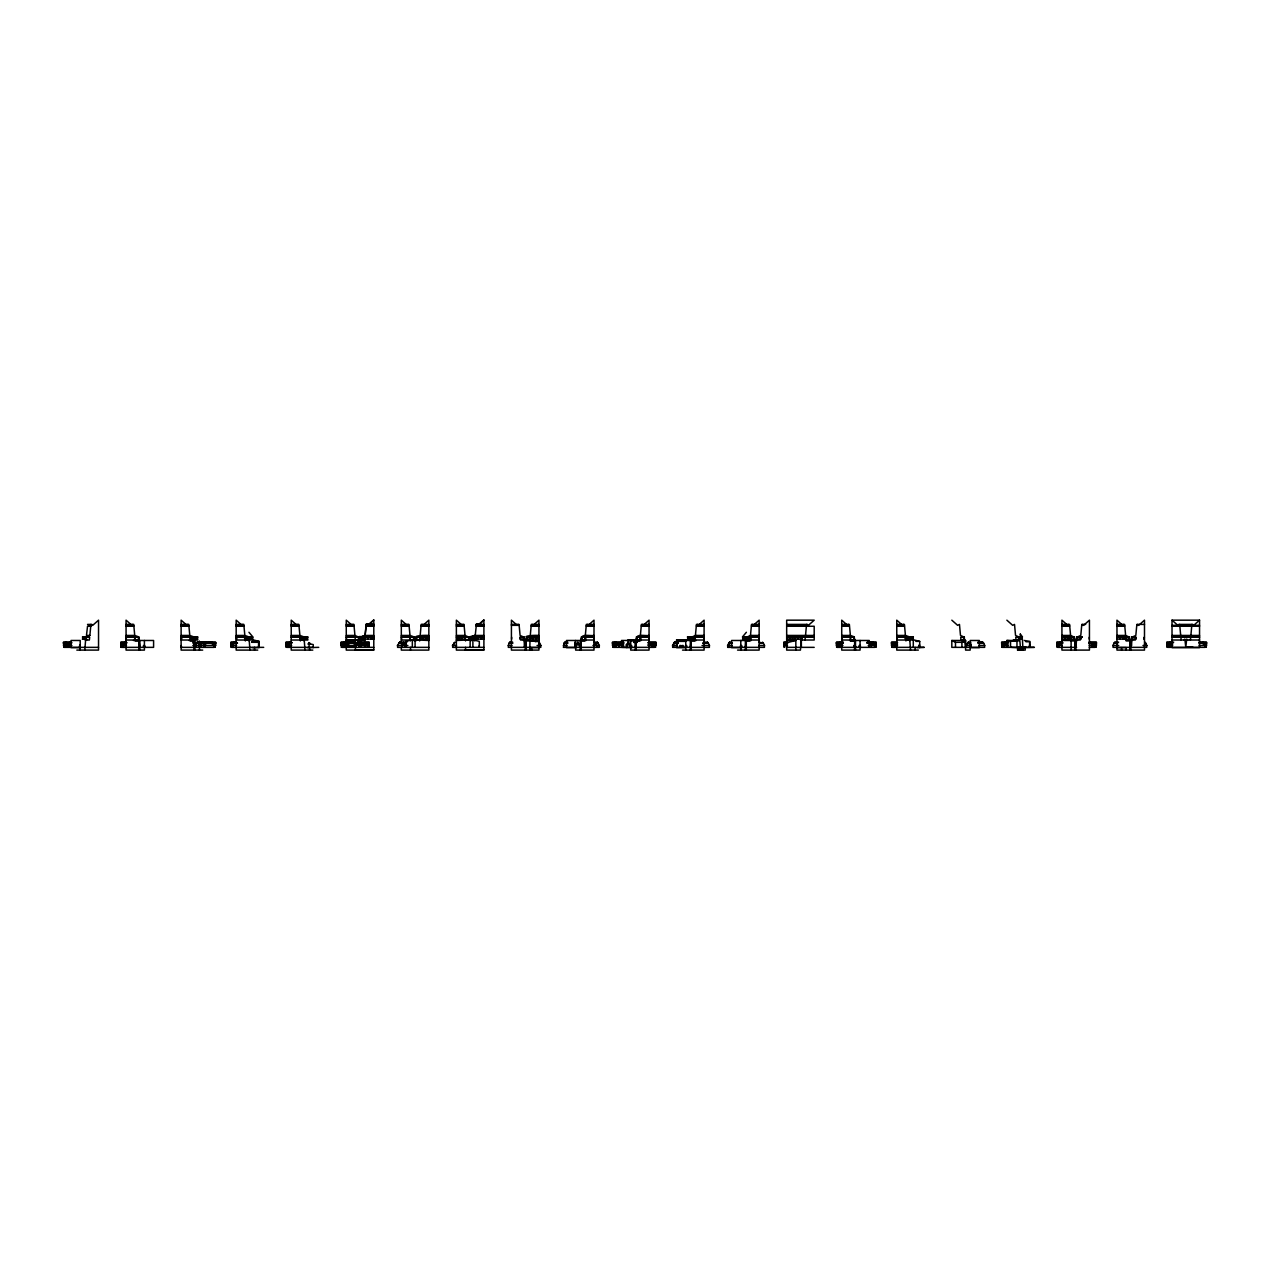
<?xml version="1.0" encoding="UTF-8"?>
<svg xmlns="http://www.w3.org/2000/svg" width="1270" height="1270" viewBox="0 0 1270 1270"><rect width="100%" height="100%" fill="white"/><g stroke="black" fill="none" stroke-linecap="round" stroke-linejoin="round"><path stroke-width="1.5" d="M85.693 639.096L84.788 650.097M85.9 637.254L89.884 635.444L90.9 624.411M360.394 644.049L360.998 636.984M364.919 636.984L364.617 640.937M366.141 625.967L365.125 635.175L361.156 637.254L373.793 637.254M364.919 637.254L364.617 640.016L360.855 640.016M373.793 636.857L361.204 636.857L365.125 635.444L366.141 624.141L373.793 624.141M416.909 640.016L415.893 639.096L415.893 640.016L419.671 640.016L419.973 637.254M428.847 635.444C416.655 634.762 407.622 638.254 428.847 637.254M420.179 635.444L421.195 624.411L428.847 624.411M471.043 638.826L470.948 640.016L474.726 640.016L475.028 636.984M471.313 639.096L471.297 636.572L475.234 635.175M483.902 636.857L471.297 636.857L475.234 635.444L476.25 625.967M525.177 650.097L526.002 640.016L526.097 650.097M538.94 635.444C526.764 634.762 517.731 638.254 538.94 637.254M529.765 650.097L530.082 637.254M530.273 635.444L531.304 624.411L538.94 624.411M580.231 647.351L581.152 639.096L581.152 650.097M581.422 639.096C580.66 633.19 590.804 636.286 593.995 635.444M585.121 637.254L584.819 640.937L581.041 640.937M585.327 635.444L586.343 624.411L593.995 624.411M635.286 647.351L636.207 639.096L637.111 640.016M636.461 639.096C635.714 633.19 645.858 636.286 649.049 635.444M640.175 637.254L639.874 640.937L633.587 641.175M640.382 635.444L641.398 624.411L649.049 624.411M690.34 647.351L691.245 639.096M691.452 637.254L695.42 635.444L704.088 635.444M694.912 640.016L695.23 637.254M695.42 635.444L696.452 624.411L704.088 624.411M745.379 647.351L746.3 639.096L746.3 650.097M746.506 637.254L750.475 635.444L759.142 635.444M749.967 640.016L750.268 637.254M750.475 635.444L751.507 624.411L759.142 624.411M801.56 637.254L805.529 635.444L806.545 624.411M805.021 640.016L805.323 637.254M1075.69 650.097L1076.595 639.096M1085.628 624.411L1081.802 624.411L1080.786 635.444L1076.801 637.254L1082.215 637.254M1080.579 637.254L1080.278 640.016L1071.102 640.016L1070.785 637.254M1131.649 639.096L1130.729 650.097M1144.492 624.411L1136.856 624.411L1135.824 635.444L1131.856 637.254L1135.634 637.254L1135.316 640.016L1126.141 640.016L1125.839 637.254M1186.91 637.254L1190.879 635.444L1191.895 624.411M1190.371 640.016L1190.673 637.254M288.925 643.176L289.639 642.16L288.02 645.477L289.973 642.16L289.115 643.176M453.184 645.477L454.168 643.176M512.667 642.16L509.841 642.16L508.222 645.477L511.969 645.477M599.281 645.477L599.281 647.351L563.388 647.351L564.261 643.176L567.944 643.192L564.182 643.176L564.88 642.16L567.706 642.16M728.535 647.351L729.409 643.176M347.313 645.477L348.933 642.16L348.218 643.176L353.838 643.207L354.822 645.477L341.043 645.414L341.043 642.16L354.901 642.16L354.901 645.414M122.873 645.477L124.825 642.16L124.746 643.318M195.437 645.477L197.453 642.16L199.469 645.477M200.025 645.477L202.041 642.16L204.057 645.477L192.865 645.477M203.422 645.477L204.708 643.176M205.565 643.176L206.486 642.16L204.359 645.477L215.598 645.414L215.598 642.16L198.85 642.16L198.85 643.318M672.497 645.477L674.592 642.16L678.259 642.16M727.551 645.477L728.821 643.176L732.409 643.192L728.726 643.207L729.631 642.16L728.726 643.176M968.947 643.176L967.327 643.207L969.629 643.207L971.217 645.477L966.137 645.477L968.153 642.16L970.169 645.477M407.861 645.477L397.415 645.477L399.733 642.16L406.94 642.16M453.93 643.176L455.089 642.16L452.453 645.477L456.486 645.477M402.892 643.318L399.113 643.176L399.733 642.16M509.206 643.176L512.889 643.192L509.127 643.176L509.841 642.16M564.182 643.176L564.88 642.16M966.137 645.477L967.724 643.207M67.834 645.477L69.453 643.176M1058.402 645.477L1061.164 642.16L1059.958 643.176M369.205 642.763L357.711 642.763L355.441 645.303L357.711 642.16L369.205 642.16L369.205 645.414L359.632 645.414L369.205 645.271M402.749 643.207L403.59 642.16L404.384 643.176L403.59 642.461L401.463 645.414M405.701 645.414L403.59 642.477M628.364 642.461L626.11 645.303L628.364 642.763L630.491 645.414L628.364 642.16L627.682 643.318M123.968 643.176L124.825 642.16M201.946 643.207L202.867 642.16L201.946 643.176L212.788 643.176L214.074 645.477M1059.021 643.207L1059.942 642.16L1059.021 643.176L1062.704 643.192L1056.815 643.207M1118.727 645.477L1112.901 645.477L1114.171 643.176L1117.759 643.192L1114.076 643.176L1114.996 642.16L1118.664 642.16M1169.114 643.207L1170.035 642.16L1169.114 643.176L1172.813 643.192L1166.781 643.176M677.354 643.192L673.783 643.176L674.592 642.16M1114.076 643.176L1114.996 642.16M354.108 645.906L356.632 643.572M398.891 643.207L400.034 642.16L398.891 643.176L406.257 643.176L399.018 643.176M367.983 625.062L373.793 619.903L373.793 650.097L346.265 650.097L346.265 647.351M367.983 625.332L373.793 620.173M423.037 625.332L428.847 620.173L428.847 650.097L401.32 650.097L401.32 647.351M478.091 625.332L483.902 620.173M533.13 625.332L538.94 620.173L538.94 650.097L511.413 650.097L511.413 620.173L517.223 625.332M588.185 625.332L593.995 620.173L593.995 650.097L575.643 650.097L575.643 640.477M643.239 625.332L649.049 620.173L649.049 650.097L630.698 650.097L630.698 640.477M698.278 625.332L704.088 620.173L704.088 650.097L682.514 650.097M753.332 625.332L759.142 620.173L759.142 650.097L737.568 650.097M1193.736 625.332L1199.547 620.173L1199.547 647.351M970.169 647.621L979.345 647.621L979.345 640.477L970.169 640.477L970.169 650.097L965.581 650.097L965.581 640.477L961.914 642.303L955.484 642.303L951.817 640.477L951.817 647.351L984.631 647.351L984.631 645.477M428.847 640.477L412.337 639.778L405.908 641.382L405.908 647.351M456.375 640.477L472.884 639.778L479.314 641.382L479.314 647.351M535.273 641.667L538.94 640.747L529.765 640.747L538.94 641.667M684.371 640.588L687.578 639.778M693.087 639.778L690.34 640.477L690.34 650.097M786.67 642.763L795.845 640.477L795.845 650.097M965.581 641.382L961.914 642.303L961.914 647.351M196.612 643.207L198.247 643.176M201.2 643.207L202.835 643.176M867.41 643.192L870.617 643.176L871.474 645.477M200.279 642.493L196.596 642.477L215.598 642.477M759.714 643.192L763.302 643.176L764.572 645.477L758.746 645.477M868.013 643.192L873.395 643.176L874.681 645.477M1200.118 643.192L1203.69 643.176L1204.976 645.477M193.754 643.192L199.707 643.207M1172.019 647.351L1172.019 620.173L1199.547 620.173M480.536 624.141L476.25 624.141L476.25 626.253L483.902 626.253M87.535 624.411L91.821 624.411L91.821 625.332M126.063 624.411L133.715 624.411L134.731 635.444L138.668 636.857L138.652 639.096M181.118 624.411L188.77 624.411L189.786 635.444L193.723 636.857L193.707 639.096M236.172 624.411L243.808 624.411L244.84 635.444L248.761 636.857L248.809 639.096M291.227 624.411L298.863 624.411L299.895 635.444L303.816 636.857L303.863 639.096M346.265 624.411L353.917 624.411L354.933 635.444L358.918 637.254L346.265 637.254M366.141 624.411L373.793 624.411M401.32 624.411L408.972 624.411L409.988 635.444L413.909 636.857L413.718 639.096M456.375 624.411L464.01 624.411L465.042 635.444L469.011 637.254L456.375 637.254M476.25 624.411L483.902 624.411M511.413 624.411L519.065 624.411L520.081 635.444L524.065 637.254L520.287 637.254L520.589 640.016L529.765 640.016M786.67 624.411L807.466 624.411L807.466 625.332M841.724 624.411L849.36 624.411L850.392 635.444L854.313 636.857L854.313 639.096M896.763 624.411L904.415 624.411L905.431 635.444L909.368 636.857L909.415 639.096M1061.926 624.411L1069.562 624.411L1070.594 635.444L1074.563 637.254L1061.926 637.254M1116.965 624.411L1124.617 624.411L1125.633 635.444L1129.617 637.254L1116.965 637.254M366.141 625.062L373.793 625.062M476.25 625.062L478.091 625.062L483.902 619.903L483.902 650.097L456.375 650.097L456.375 620.173L462.185 625.332M88.44 625.332L92.726 625.332L98.536 620.173L98.536 650.097L76.819 650.097M126.063 625.332L133.715 625.332M181.118 625.332L188.77 625.332M236.172 625.332L243.808 625.332M291.227 625.332L298.863 625.332M346.265 625.332L353.917 625.332M366.141 625.332L373.793 625.332M401.32 625.332L408.972 625.332M421.195 625.332L428.847 625.332M456.375 625.332L464.01 625.332M476.25 625.332L483.902 625.332M511.413 625.332L519.065 625.332M531.304 625.332L538.94 625.332M586.343 625.332L593.995 625.332M641.398 625.332L649.049 625.332M696.452 625.332L704.088 625.332M751.507 625.332L759.142 625.332M786.67 625.332L808.387 625.332L814.197 620.173L786.67 620.173L786.67 650.097L800.433 650.097L801.354 639.096L801.354 647.351M841.724 625.332L849.36 625.332M896.763 625.332L904.415 625.332M1061.926 625.332L1069.562 625.332M1081.802 625.332L1083.628 625.332L1089.438 620.173L1089.438 650.097L1061.926 650.097L1061.926 620.173L1067.737 625.332M1116.965 625.332L1124.617 625.332M1136.856 625.332L1138.682 625.332L1144.492 620.173L1144.492 650.097L1116.965 650.097L1116.965 620.173L1122.775 625.332M1172.019 625.332L1199.547 625.332M90.9 626.253L87.535 626.253L86.471 635.444L89.884 635.444M126.063 626.253L133.715 626.253M181.118 626.253L188.77 626.253M236.172 626.253L243.808 626.253M291.227 626.253L298.863 626.253M346.265 626.253L353.917 626.253M366.141 626.253L373.793 626.253M401.32 626.253L408.972 626.253M421.195 626.253L428.847 626.253M456.375 626.253L464.01 626.253M531.304 626.253L538.94 626.253M586.343 626.253L593.995 626.253M641.398 626.253L649.049 626.253M696.452 626.253L704.088 626.253M751.507 626.253L759.142 626.253M786.67 626.253L814.197 626.253L814.197 640.016L800.433 640.016M841.724 626.253L849.36 626.253M896.763 626.253L904.415 626.253M1061.926 626.253L1069.562 626.253M1116.965 626.253L1124.617 626.253M1172.019 626.253L1199.547 626.253M248.936 632.269L252.793 636.857L236.172 636.857M746.379 632.269L742.521 636.857L759.142 636.857M126.063 635.444L134.731 635.444M181.118 635.444L189.786 635.444M236.172 635.444L244.84 635.444M291.227 635.444L299.895 635.444M346.265 635.444L354.933 635.444M365.125 635.444L373.793 635.444M401.32 635.444L409.988 635.444M456.375 635.444L465.042 635.444M475.234 635.444L483.902 635.444M786.67 635.444L814.197 635.444M841.724 635.444L850.392 635.444M896.763 635.444L905.431 635.444M1061.926 635.444L1070.594 635.444M1116.965 635.444L1125.633 635.444M1172.019 635.444L1199.547 635.444M359.013 636.572L365.395 636.572M470.027 636.572L475.663 636.572M82.534 636.857L85.947 636.857M126.063 636.857L138.668 636.857M181.118 636.857L197.739 636.857M291.227 636.857L307.832 636.857M346.265 636.857L358.87 636.857M401.32 636.857L413.909 636.857M416.242 636.857L428.847 636.857M456.375 636.857L468.963 636.857M520.414 636.857L524.018 636.857M526.351 636.857L538.94 636.857M581.406 636.857L593.995 636.857M636.445 636.857L649.049 636.857M687.483 636.857L704.088 636.857M786.67 636.857L814.197 636.857M841.724 636.857L854.313 636.857M896.763 636.857L913.384 636.857M1018.048 636.857L1022.429 636.857L1015.746 637.254L1016.048 640.016L1018.794 640.016L1018.794 639.096M1061.926 636.857L1074.515 636.857M1076.849 636.857L1082.246 636.857M1116.965 636.857L1129.57 636.857M1131.903 636.857L1135.491 636.857M1172.019 636.857L1199.547 636.857M359.013 636.984L365.395 636.984M470.027 636.984L475.663 636.984M82.486 637.254L89.678 637.254L89.376 640.016L85.122 640.016M126.063 637.254L138.716 637.254M181.118 637.254L197.739 637.254M236.172 637.254L252.793 637.254M291.227 637.254L307.832 637.254M401.32 637.254L413.956 637.254M471.249 637.254L483.902 637.254M511.651 637.254L511.651 639.096M581.358 637.254L593.995 637.254M636.397 637.254L649.049 637.254M687.483 637.254L704.088 637.254M742.521 637.254L759.142 637.254M786.67 637.254L814.197 637.254M841.724 637.254L854.361 637.254M896.763 637.254L913.384 637.254M1089.263 637.254L1089.263 639.096M1136.063 637.254L1136.063 639.096M1172.019 637.254L1199.547 637.254M359.013 638.826L365.331 638.826M470.027 638.826L475.71 638.826M82.296 639.096L86.614 639.096L86.614 640.016M139.017 639.096L138.001 640.016M190.294 639.096L197.739 639.096M244.65 639.096L244.65 637.254M245.348 639.096L252.793 639.096M299.895 639.096L299.895 637.254M300.387 639.096L307.832 639.096M346.456 639.096L346.678 637.254M361.871 639.096L360.855 639.096L360.95 643.684M364.728 639.096L373.793 639.096M401.495 639.096L401.685 637.254M409.765 639.096L409.988 637.254M419.767 639.096L428.847 639.096M456.375 639.096L465.439 639.096M465.233 637.254L465.55 640.016L469.313 640.016L469.313 639.096L468.297 640.016M470.948 639.096L471.964 639.096M474.821 639.096L483.902 639.096M520.494 639.096L538.94 639.096M581.041 639.096L582.073 640.016M648.859 639.096L648.684 637.254M687.483 639.096L694.912 639.096M703.913 639.096L703.913 637.254M742.521 639.096L749.967 639.096L749.967 640.937L746.204 640.937L746.046 637.254M758.777 639.096L758.968 637.254M786.67 639.096L802.275 639.096L802.275 640.016M850.201 639.096L850.392 637.254M905.939 639.096L913.384 639.096M1018.048 639.096L1022.429 639.096L1022.969 650.097M1061.926 639.096L1080.373 639.096M1116.965 639.096L1135.428 639.096M359.013 639.731L365.395 639.731M470.027 639.731L475.663 639.731M850.249 639.778L854.107 639.778L854.107 641.302M1019.254 639.778L1013.476 639.778L1013.476 641.302M126.063 640.016L139.017 640.016M181.118 640.016L197.739 640.016M236.172 640.016L252.793 640.016M291.227 640.016L307.832 640.016M346.265 640.016L359.219 640.016L359.219 640.937M401.32 640.016L414.274 640.016L414.163 639.096L414.163 640.016M581.041 640.016L593.995 640.016M636.095 640.016L649.049 640.016M687.483 640.016L704.088 640.016M742.521 640.016L759.142 640.016M841.724 640.016L854.662 640.016M896.763 640.016L913.384 640.016M1172.019 640.016L1199.547 640.016M346.265 640.191L360.029 640.191L360.029 643.636M628.126 640.207L633.905 640.223M850.249 640.207L854.107 640.223M1013.476 640.223L1019.254 640.207M133.493 640.477L153.591 640.477L153.591 647.351L121.555 647.351L121.602 642.763M188.976 640.477L194.881 640.477L194.881 650.097M346.265 640.477L358.061 640.477M586.137 640.477L566.468 640.477L566.468 647.621L576.294 647.621M641.175 640.477L621.522 640.477L621.522 643.906M676.577 640.477L696.23 640.477M751.284 640.477L731.615 640.477L731.615 647.621L741.712 647.621M786.67 640.477L795.845 640.477M849.582 640.477L869.251 640.477L869.251 647.351M951.817 640.477L965.581 640.477M1006.872 647.351L1006.872 640.477L1018.667 640.477M1061.926 640.477L1071.102 640.477M628.126 640.651L633.905 640.651M850.249 640.651L854.107 640.651M1013.476 640.651L1019.254 640.651M139.017 640.937L135.239 640.937L134.938 637.254M194.072 640.937L190.294 640.937L189.992 637.254M529.765 640.937L524.367 640.937L524.367 640.016L524.272 647.351M691.15 640.937L694.912 640.937L694.801 639.096M854.662 640.937L850.9 640.937L850.582 637.254M1071.102 640.937L1076.5 640.937L1076.5 640.016M1131.554 640.937L1126.141 640.937L1126.141 640.016M253.603 641.382L259.112 641.382L259.112 647.621L251.873 647.621M676.577 641.382L685.752 641.382M915.892 641.382L919.702 641.382L919.702 647.621M1006.872 640.477L1016.968 641.382L1016.968 647.351M251.587 641.747L258.874 641.747L258.826 647.351M347.551 641.89L343.726 641.89L343.726 643.08M1025.938 641.747L1029.589 641.747L1029.589 645.255M71.326 642.16L63.5 642.16L63.818 647.351L63.659 644.906M126.381 642.16L120.841 642.16L120.999 647.351L121.142 644.906M192.865 642.16L199.866 643.176L198.342 642.16M236.49 642.16L230.934 642.16L231.092 647.351L231.251 644.906M291.528 642.16L285.988 642.16L286.147 647.351L286.306 644.906M593.661 642.16L597.329 642.16L598.249 643.176L594.566 643.207L598.138 643.176L599.424 645.477L592.979 645.477M648.653 642.16L656.003 642.16L656.003 645.414L648.653 645.414L656.003 645.271M703.77 642.16L707.438 642.16L708.358 643.176L702.85 643.176L708.247 643.176L709.533 645.477L702.04 645.477M758.809 642.16L763.397 643.176L759.714 643.207M787.495 642.16L783.828 642.16L783.828 645.414L787.495 645.414L783.828 645.271M843.407 642.16L836.485 642.16L836.485 645.414L842.915 645.414L836.485 645.271M867.14 642.16L876.205 642.16L875.998 647.351L875.998 644.906M897.049 642.16L891.54 642.16L891.54 645.414L897.049 645.414L891.54 645.271M978.043 642.16L982.678 642.16L983.599 643.176L978.043 643.207L983.504 643.176L984.774 645.477L978.948 645.477M1008.555 642.16L1001.633 642.16L1001.824 647.351M1062.323 642.16L1056.815 642.16L1056.815 645.414L1062.069 645.477M1089.057 642.16L1096.407 642.16L1096.407 645.414L1089.295 645.477M1173.702 642.16L1166.781 642.16L1167.162 647.351L1166.971 645.033M1199.166 642.16L1206.5 642.16L1206.5 645.414L1199.15 645.477M63.5 642.461L71.326 642.477M120.841 642.461L126.381 642.477M230.934 642.477L236.49 642.461M251.762 642.303L259.112 642.303M285.988 642.477L291.528 642.461M341.043 642.477L354.901 642.477M357.711 642.763L359.839 645.414L357.711 642.477L369.205 642.461M612.521 642.477L623.522 642.461M648.653 642.461L656.003 642.477M783.828 642.461L787.495 642.477M836.485 642.461L842.915 642.477M867.14 642.461L876.205 642.477M891.54 642.477L897.049 642.461M978.043 642.461L981.71 642.477M1001.633 642.477L1007.586 642.461M1056.815 642.477L1062.323 642.461M1089.057 642.477L1096.407 642.461M1166.781 642.477L1172.289 642.461M1199.166 642.461L1206.5 642.477M63.5 642.763L71.993 642.763M120.841 642.763L127.048 642.763M198.85 642.763L215.598 642.763M230.934 642.763L237.141 642.763M285.988 642.763L292.195 642.763M341.043 642.763L354.901 642.763M356.616 642.763L356.949 644.192L356.949 642.826M612.521 642.763L623.522 642.763M647.636 642.763L656.003 642.763M783.828 642.763L787.495 642.763M836.485 642.763L842.915 642.763M867.14 642.763L876.205 642.763M891.54 642.763L897.636 642.763M978.043 642.763L981.71 642.763M1001.633 642.763L1008.507 642.763M1056.815 642.763L1062.911 642.763M1089.057 642.763L1096.407 642.763M1166.781 642.763L1172.877 642.763M1199.166 642.763L1206.5 642.763M343.884 642.906L347.551 642.906M63.5 643.176L71.326 643.176M120.841 643.207L126.381 643.176M192.913 643.176L215.598 643.207M230.934 643.176L237.506 643.207L234.172 643.176L232.981 645.477L236.601 645.477M285.988 643.207L291.528 643.176M309.15 643.064L310.007 643.811L308.372 643.827M341.043 643.176L354.901 643.207M369.205 643.207L356.156 643.176L356.156 644.017M612.521 643.207L623.522 643.176M648.653 643.207L656.003 643.176M673.672 643.176L678.053 643.176L674.37 643.176L673.37 645.477L677.116 645.477M783.828 643.207L787.495 643.176M836.485 643.176L842.915 643.207M867.14 643.207L876.205 643.207M891.54 643.207L897.049 643.176M1001.633 643.207L1007.65 643.207L1004.078 643.176M1089.057 643.207L1096.407 643.176M1199.166 643.207L1206.5 643.176M63.5 643.318L70.898 643.318M120.841 643.318L124.539 643.318M211.931 643.318L215.598 643.318M230.934 643.318L234.632 643.318M285.988 643.318L289.687 643.318M341.043 643.318L349.393 643.318M369.205 643.318L357.711 643.318L357.711 642.16L358.505 643.176L357.711 642.461M612.521 643.318L623.522 643.318M648.653 643.318L656.003 643.318M783.828 643.318L787.495 643.318M836.485 643.318L842.915 643.318M872.522 643.318L876.205 643.318M891.54 643.318L897.049 643.318M1001.633 643.318L1007.586 643.318M1056.815 643.318L1060.482 643.318M1090.898 643.318L1096.407 643.318M1166.781 643.318L1172.289 643.318M1202.833 643.318L1206.5 643.318M344.075 644.763L344.233 647.351M919.591 644.874L919.416 647.351M1029.811 644.874L1029.986 647.351M64.23 644.906L69.707 645.065M79.724 644.906L79.692 647.351M121.555 644.906L121.714 647.351M200.866 644.906L201.136 647.351M215.392 645.033L215.217 647.351L215.392 642.763M231.807 644.906L231.664 647.351L263.7 647.351M286.861 644.906L286.702 647.351L313.245 647.351M341.9 644.906L348.266 645.065M367.744 645.033L355.838 644.906L355.997 647.351M405.447 644.906L401.717 644.906L401.749 647.351L401.971 644.906M613.378 644.906L622.125 644.906M623.316 645.033L623.141 647.351M626.507 644.906L630.237 644.906L630.206 647.351M647.636 645.065L654.606 644.906M677.053 644.906L677.307 647.351M784.019 644.906L784.209 647.351L784.019 642.763M837.12 644.906L841.883 645.065M854.837 644.906L854.996 647.351M892.397 644.906L897.636 645.065M1002.252 644.906L1008.507 645.065M1057.005 644.906L1057.196 647.351L1057.005 642.763M1057.862 644.906L1057.672 647.351L1076.595 647.351M1091.486 645.065L1095.01 645.033M1096.2 644.906L1096.01 647.351L1096.2 642.763M1167.654 644.906L1172.877 645.065M1204.928 644.906L1205.103 647.351L1167.654 647.351L1167.701 642.763M69.056 645.271L63.5 645.271L71.914 645.477M124.539 645.271L120.841 645.271L126.492 645.477M211.931 645.271L215.598 645.271M289.687 645.271L285.988 645.271L291.64 645.477M341.043 645.271L349.393 645.271M612.521 645.271L623.522 645.271L612.521 645.414L612.521 642.16L623.522 642.16L623.316 647.351M872.522 645.271L876.205 645.271L868.22 645.477M1056.815 645.271L1060.482 645.271M1090.898 645.271L1096.407 645.271M1202.833 645.271L1206.5 645.271M79.708 645.477L79.486 647.351M181.118 645.541L181.673 647.382M479.314 645.525L479.028 647.351M537.051 645.477L540.941 645.477L538.861 642.16L539.766 643.207M563.277 645.477L567.023 645.477M630.412 645.525L631.619 645.525L631.619 647.351M728.424 645.477L732.171 645.477M854.123 645.477L854.297 647.351M1029.811 645.525L1029.525 647.351M1142.984 645.477L1146.858 645.477L1146.715 647.351L1113.044 647.351L1113.044 645.477M855.345 646.255L855.615 647.351M343.884 647.24L356.362 647.081M1022.159 647.176L1026.287 647.351M1187.402 647.176L1192.911 647.176M98.536 647.351L64.23 647.351L64.278 642.763M181.118 647.351L214.201 647.351L214.138 642.763M341.233 647.351L341.233 642.763M373.793 647.351L341.9 647.351L341.947 642.763M428.847 647.351L397.589 647.351L397.589 645.477M483.902 647.351L452.644 647.351L452.644 645.477M612.886 647.351L612.711 642.763M654.606 647.351L613.378 647.351L613.426 642.763M655.606 647.351L655.796 642.763M784.685 647.351L784.749 642.763M786.67 647.351L814.197 647.351M836.628 647.351L836.628 642.763M1001.776 647.351L1001.903 644.906M1089.311 647.351L1095.01 647.351L1094.946 642.763M80.201 647.621L71.025 647.621L71.025 640.477L80.201 640.477L80.201 650.097M307.07 647.621L318.738 647.351M529.765 647.621L538.94 647.621M631.825 647.621L621.522 647.351M685.752 647.621L676.577 647.621L676.577 639.778L685.752 639.778L685.752 650.097M916.956 647.621L924.29 647.351L892.397 647.351L892.461 642.763M1017.191 647.621L1011.46 647.351M1021.016 647.621L1034.399 647.351L1002.252 647.351L1002.3 642.763M1116.965 647.621L1126.141 647.621L1126.141 650.097M1172.019 647.621L1199.547 647.621M1022.159 647.811L1025.223 647.811M355.441 649.827L373.793 649.827M465.074 649.827L483.902 649.827M202.692 650.097L181.118 650.097L181.118 620.173L186.928 625.332M257.747 650.097L236.172 650.097L236.172 620.173L241.983 625.332M312.801 650.097L291.227 650.097L291.227 620.173L297.037 625.332M918.353 650.097L896.763 650.097L896.763 620.173L902.589 625.332M838.93 643.176L842.518 643.192M236.966 643.192L233.378 643.176L232.235 647.351M1024.303 640.477L1029.811 641.382L1029.811 647.351M919.702 641.382L913.289 639.778L913.289 647.351M252.682 639.778L259.112 641.382M309.404 642.652L308.086 644.112M595.376 643.176L593.995 642.16L597.138 645.477M1172.019 620.173L1177.83 625.332M1006.872 620.173L1012.682 625.332L1014.524 624.411L1015.54 635.444L1019.508 637.254M951.817 620.173L957.628 625.332L959.469 624.411L960.485 635.444L964.454 637.254L960.691 637.254L960.993 640.016L964.66 639.096L965.581 647.351M847.534 625.332L841.724 620.173L841.724 650.097L860.076 650.097L860.076 640.477M407.13 625.332L401.32 620.173L401.32 644.049M352.076 625.332L346.265 620.173L346.265 643.906M131.874 625.332L126.063 620.173L126.063 650.097L144.415 650.097L144.415 640.477M982.678 642.16L983.599 643.207M762.492 642.16L763.397 643.207M707.438 642.16L708.358 643.207M597.329 642.16L598.249 643.207M1020.35 634.095L1022.429 636.857M1091.263 643.176L1092.962 645.477M870.077 642.16L870.077 643.318M1145.588 643.176L1146.858 645.477M1184.656 637.254L1180.687 635.444L1179.671 624.411M1180.894 637.254L1181.195 640.016M1130.554 645.7L1129.919 640.016L1129.808 650.097M1074.864 640.016L1075.69 647.351M1019.715 639.096L1020.635 650.097M905.637 637.254L905.939 640.016M854.567 639.096L855.488 647.351M524.272 639.096L525.177 647.351M410.194 637.254L410.496 640.937M359.219 640.016L359.108 639.096L358.203 640.016M355.14 637.254L355.441 645.858M300.085 637.254L300.387 640.937M245.031 637.254L245.348 640.937M193.961 639.096L194.881 647.351M139.827 647.351L138.906 639.096L138.906 650.097M1020.254 634.095L1020.572 639.096M1206.294 642.763L1206.294 647.351L1206.119 644.906M1205.04 642.763L1204.833 647.351M1192.816 625.332L1192.816 624.411L1178.75 624.411L1178.75 625.332M1187.625 640.016L1186.704 639.096L1185.783 647.351L1184.862 639.096L1183.942 640.016M1169.972 644.906L1169.972 647.351M1169.797 644.906L1169.797 647.351M1167.828 644.906L1167.828 647.351M1137.761 624.411L1137.761 625.332M1132.57 639.096L1132.57 640.016M1132.126 637.254L1132.126 639.096M1131.554 640.016L1131.649 645.525M1130.729 640.477L1130.729 645.636M1129.157 637.254L1129.347 639.096M1125.601 637.254L1125.601 639.096M1125.41 637.254L1125.41 639.096M1123.696 624.411L1123.696 625.332M1122.839 637.254L1122.839 639.096M1122.664 637.254L1122.664 639.096M1121.553 647.621L1121.553 650.097M1120.092 637.254L1119.902 639.096M1117.33 637.254L1117.33 639.096M1117.156 637.254L1117.156 639.096M1092.772 645.477L1092.772 647.351M1092.248 644.906L1092.248 647.351M1092.073 644.906L1092.073 647.351M1082.723 624.411L1082.723 625.332M1081.008 637.254L1081.008 639.096L1080.818 637.254M1077.516 639.096L1077.516 640.016M1077.246 637.254L1077.246 639.096M1074.769 640.016L1074.769 650.097M1074.293 637.254L1074.293 639.096M1071.102 640.016L1071.102 650.097M1070.546 637.254L1070.546 639.096M1070.356 637.254L1070.356 639.096M1068.641 624.411L1068.641 625.332M1067.784 637.254L1067.784 639.096M1067.61 637.254L1067.61 639.096M1064.863 637.254L1065.038 639.096M1062.291 637.254L1062.291 639.096M1062.101 637.254L1062.101 639.096M1058.609 645.477L1058.609 647.351M1057.989 645.477L1057.989 647.351M1057.735 642.763L1057.735 647.351M1029.351 645.477L1029.351 647.351M1025.223 647.176L1025.223 650.097L1017.508 650.097L1017.683 647.351M1022.763 647.351L1022.763 650.097M1022.398 647.351L1022.445 650.097M1022.001 637.254L1022.001 639.096M1021.826 637.254L1021.826 639.096M1021.937 647.351L1021.874 650.097M1021.255 647.351L1021.255 650.097M1020.985 637.254L1020.985 639.096M1020.794 637.254L1020.794 639.096M1020.381 637.254L1020.381 639.096M1019.842 647.351L1019.842 650.097M1019.254 637.254L1019.254 639.096M1019.143 647.351L1019.143 650.097M1019.064 637.254L1019.064 639.096M1018.524 647.351L1018.524 650.097M1018.032 647.351L1018.032 650.097M1010.539 641.382L1010.539 647.351M1007.729 645.477L1007.729 647.351M1006.57 644.906L1006.443 647.351M1003.935 644.906L1003.935 647.351M1002.554 642.763L1002.554 647.351M981.71 642.16L981.71 643.318M970.709 642.16L970.899 647.351M969.994 645.477L969.994 647.351M966.311 645.477L966.311 647.351M964.2 637.254L964.2 639.096M964.009 637.254L964.009 639.096M955.484 642.303L955.484 647.351M919.147 645.477L919.147 647.351M918.988 645.223L918.956 647.351M915.114 647.351L915.114 650.097M913.098 637.254L913.098 639.096M912.908 637.254L912.908 639.096M912.59 637.254L912.59 639.096M912.289 637.254L912.289 639.096M912.098 637.254L912.098 639.096M910.431 637.254L910.431 639.096M910.526 650.097L909.59 637.254M910.241 637.254L910.241 639.096M909.717 640.016L909.717 640.937M909.193 637.254L909.193 639.096M909.002 637.254L908.971 640.016M908.494 637.254L908.701 640.016M908.32 637.254L908.32 639.096M907.002 637.254L906.971 640.016M906.812 637.254L906.812 639.096M906.399 637.254L906.399 639.096M906.081 639.096L905.939 640.937M905.447 637.254L905.447 639.096L905.256 637.254M903.494 624.411L903.494 625.332M897.191 637.254L897.191 639.096L897.001 637.254M894.731 644.906L894.731 647.351M894.54 644.906L894.54 647.351M891.905 644.906L891.731 647.351L891.731 642.763M874.744 642.763L874.744 647.351L837.12 647.351L837.152 642.763M874.538 645.477L874.538 647.351M871.617 642.16L871.617 645.414M871.41 642.763L871.379 647.351M870.807 642.16L870.807 643.318M860.346 647.351L860.346 645.525L859.155 645.525L859.155 647.351M855.488 640.477L855.488 650.097M854.567 650.097L854.662 639.096L853.646 640.016M854.138 637.254L854.123 639.096M854.234 645.477L854.123 647.351M853.948 637.254L853.948 639.096M848.455 624.411L848.455 625.332M842.137 637.254L842.137 639.096L841.947 637.254M841.502 644.906L841.359 647.351M838.819 644.906L838.676 647.351M802.005 637.254L802.005 639.096M801.814 637.254L801.814 639.096M800.846 637.254L800.846 639.096M800.656 637.254L800.656 639.096M797.909 637.254L798.1 639.096M795.337 637.254L795.337 639.096M795.163 637.254L795.163 639.096M792.401 637.254L792.591 639.096M789.829 637.254L789.829 639.096M789.654 637.254L789.654 639.096M787.082 637.254L787.082 639.096M786.908 637.254L786.908 639.096M764.429 645.477L764.429 647.351L727.694 647.351L727.694 645.477M752.411 624.411L752.411 625.332M750.697 637.254L750.697 639.096L750.522 637.254M749.57 637.254L749.57 639.096M749.379 637.254L749.379 639.096M748.967 639.096L748.967 640.016M748.046 637.254L748.046 639.096M747.871 637.254L747.871 639.096M747.22 639.096L747.22 640.016M746.95 637.254L747.014 640.016M746.776 637.254L746.776 639.096M745.871 637.254L745.871 639.096M745.379 640.477L745.379 650.097M744.696 637.254L744.696 639.096M744.204 637.254L744.204 639.096M744.029 637.254L744.029 639.096M743.41 637.254L743.41 639.096M743.22 637.254L743.22 639.096M742.934 637.254L742.934 639.096M741.712 647.351L741.712 645.525L740.521 645.525L740.521 647.351M740.791 640.477L740.791 650.097M709.374 645.477L709.374 647.351L672.64 647.351L672.64 645.477M697.373 624.411L697.373 625.332M694.515 637.254L694.515 639.096M694.341 637.254L694.341 639.096M693.912 639.096L693.912 640.016M693.007 637.254L693.007 639.096M692.817 637.254L692.817 639.096M692.166 639.096L692.166 640.016M691.896 637.254L691.959 640.016M691.721 637.254L691.721 639.096M691.515 637.254L691.515 639.096M691.007 637.254L691.245 650.097M690.817 637.254L690.817 639.096M689.451 637.254L689.642 639.096M689.15 637.254L689.15 639.096M688.975 637.254L688.975 639.096M688.356 637.254L688.356 639.096M688.165 637.254L688.165 639.096M688.07 637.254L687.88 639.096M686.657 647.351L686.657 645.525L685.467 645.525L685.467 647.351M683.197 647.351L683.197 645.525L682.085 645.525L682.085 647.351M680.895 647.351L680.895 645.525L679.799 645.525L679.799 647.351M677.227 644.906L677.085 647.351M673.497 645.477L673.497 647.351M654.542 642.763L654.542 647.351L654.415 644.906M651.843 644.906L651.843 647.351M651.669 644.906L651.669 647.351M642.318 624.411L642.318 625.332M640.604 637.254L640.604 639.096L640.413 637.254M636.857 637.254L636.857 639.096M636.667 637.254L636.667 639.096M636.095 639.096L636.207 650.097M635.286 640.477L635.286 650.097M633.905 641.302L633.905 639.778L628.126 639.778L628.126 641.302M630.047 644.906L630.047 647.351M626.824 647.621L626.761 644.906L626.539 647.351M622.062 642.763L622.062 647.351M619.379 644.906L619.379 647.351M619.188 644.906L619.188 647.351M616.283 642.16L616.283 643.318M615.712 644.906L615.712 647.351M615.521 644.906L615.521 647.351M614.997 642.16L614.997 643.318M613.553 644.906L613.553 647.351M596.916 645.477L596.916 647.351M593.804 637.254L593.804 639.096M587.264 624.411L587.264 625.332M585.549 637.254L585.549 639.096L585.375 637.254M581.803 637.254L581.803 639.096M581.612 637.254L581.612 639.096M580.231 640.477L580.231 650.097M579.739 647.351L579.771 644.906L576.04 644.906L576.072 647.351M579.58 644.906L579.58 647.351M576.294 644.906L576.294 647.351M574.881 642.128L574.881 645.398M574.754 642.731L574.754 647.351M540.798 645.477L540.798 647.351L508.333 647.351L508.333 645.477M538.718 637.254L538.718 639.096M538.528 637.254L538.528 639.096M535.956 637.254L535.956 639.096M535.781 637.254L535.781 639.096M533.209 637.254L533.209 639.096M533.019 637.254L533.019 639.096M532.209 624.411L532.209 625.332M531.606 647.621L531.606 650.097M530.463 637.254L530.463 639.096M530.273 637.254L530.273 639.096M526.717 637.254L526.717 639.096M526.526 637.254L526.526 639.096M523.843 637.254L523.843 639.096M523.653 637.254L523.653 639.096M523.351 639.096L523.351 640.016M520.097 637.254L520.097 639.096M518.144 624.411L518.144 625.332M483.664 639.096L483.711 636.984L483.473 639.096M480.727 637.254L480.727 639.096M478.155 637.254L478.155 639.096M477.98 637.254L477.98 639.096M477.171 624.141L477.171 625.332M475.377 636.984L475.409 639.096M475.266 636.984L475.218 639.096M474.758 638.826L474.758 639.731M474.726 640.016L474.726 640.937M474.52 638.826L474.52 639.731M474.297 636.984L474.297 638.826M473.551 636.984L473.551 638.826M473.377 636.984L473.377 638.826M472.884 639.778L472.884 647.351M472.186 636.984L472.186 638.826M472.011 636.984L471.964 640.016M471.694 636.984L471.662 639.096M471.519 636.984L471.487 639.096M470.9 636.984L470.9 638.826M471.043 639.096L470.948 640.937M470.725 636.984L470.614 638.826M470.44 636.984L470.44 638.826M470.138 640.477L470.138 647.351M469.217 639.096L469.217 640.016M468.963 637.254L468.757 639.096M468.598 637.254L468.567 639.096M465.55 640.016L465.55 640.937M465.55 647.351L465.55 650.097M464.804 637.254L464.804 639.096M463.106 624.411L463.106 625.332M462.248 637.254L462.248 639.096M462.058 637.254L462.058 639.096M459.486 637.254L459.486 639.096M459.311 637.254L459.311 639.096M456.74 637.254L456.74 639.096M428.657 637.254L428.609 639.096M428.434 637.254L428.434 639.096M425.672 637.254L425.863 639.096M423.116 637.254L423.116 639.096M422.926 637.254L422.926 639.096M422.116 624.411L422.116 625.332M420.402 637.254L420.402 639.096M420.179 637.254L420.227 639.096M419.671 640.016L419.671 640.937M416.655 637.254L416.655 639.096M416.608 637.254L416.449 639.096M416.258 637.254L416.274 639.096M415.893 639.096L415.893 640.937M415.084 640.477L415.084 647.351M414.274 640.937L414.274 639.096L413.242 640.016M413.512 637.254L413.56 639.096M412.337 639.778L412.337 647.351M410.496 647.351L410.496 650.097M408.051 624.411L408.051 625.332M406.178 645.525L406.178 647.351M405.257 644.906L405.416 647.351M373.57 639.096L373.618 636.984L373.38 639.096M370.634 637.254L370.808 639.096M368.998 642.763L368.998 647.351M368.062 637.254L368.062 639.096M367.871 637.254L367.871 639.096M367.681 642.763L367.681 647.351M367.554 644.906L367.554 647.351M367.062 624.141L367.062 625.332M365.3 637.254L365.3 639.096M365.125 637.254L365.125 639.096M364.871 644.906L364.871 647.351M364.538 636.984L364.538 638.826M364.68 644.906L364.68 647.351M364.347 636.984L364.347 638.826M363.744 638.826L363.744 639.731M363.49 638.826L363.49 639.731M363.284 636.984L363.284 638.826M363.093 636.984L363.093 638.826M362.537 636.984L362.537 638.826M362.347 636.984L362.347 638.826M361.871 638.826L361.871 640.016M361.601 636.984L361.601 638.826M361.41 636.984L361.553 639.096M361.172 636.984L361.204 639.096M360.855 644.906L361.045 647.351M360.696 636.984L360.696 638.826M360.505 636.984L360.505 638.826M359.886 636.984L359.886 638.826M359.712 636.984L359.712 638.826M359.569 644.906L359.537 647.351M359.41 636.984L359.41 638.826M359.378 644.906L359.378 647.351M358.696 637.254L358.696 639.096M358.807 644.906L358.807 647.351M358.457 637.254L358.505 639.096M358.664 642.763L358.664 645.065M358.156 642.826L357.902 644.906M356.092 644.906L356.092 647.351M355.441 647.081L355.441 650.097M355.028 647.351L354.743 645.906L354.79 647.351M354.695 642.763L354.695 645.033M354.52 645.477L354.52 647.351M352.997 624.411L352.997 625.332M347.424 645.477L347.424 647.351M347.075 644.906L347.075 647.351M346.901 644.906L346.901 647.351M344.932 644.906L344.932 647.351L344.805 642.763M343.884 641.89L344.075 647.351M342.074 644.906L342.074 647.351M313.245 647.621L313.245 644.604L309.118 643.684L309.118 647.351M309.562 647.351L309.562 650.097M307.546 637.254L307.356 639.096M307.038 637.254L306.848 639.096L306.737 637.254M306.546 637.254L306.546 639.096M304.975 650.097L304.038 637.254M304.879 637.254L304.879 639.096M304.689 637.254L304.689 639.096M304.165 640.016L304.165 640.937M303.641 637.254L303.419 640.016M303.197 639.096L303.149 640.016M302.943 637.254L302.943 639.096M302.768 637.254L302.768 639.096M301.45 637.254L301.419 640.016M301.022 637.254L301.022 639.096M300.847 637.254L300.847 639.096M300.53 639.096L300.53 640.016M297.942 624.411L297.942 625.332M288.671 647.351L288.671 644.906L288.512 647.351M288.163 645.477L288.147 647.351M286.75 642.763L286.75 647.351M258.604 642.398L258.477 647.351M254.524 647.351L254.524 650.097M252.492 637.254L252.492 639.096M252.317 637.254L252.317 639.096M251.984 637.254L251.984 639.096M251.682 637.254L251.682 639.096M251.492 637.254L251.492 639.096M249.825 637.254L249.825 639.096M249.936 650.097L248.999 637.254M249.634 637.254L249.634 639.096M249.11 640.016L249.11 640.937M248.587 637.254L248.412 639.096M248.094 639.096L248.158 640.016M247.888 637.254L247.888 639.096M247.713 637.254L247.713 639.096M246.396 637.254L246.364 640.016M246.205 637.254L246.205 639.096M245.793 637.254L245.793 639.096M245.491 639.096L245.491 640.016M242.903 624.411L242.903 625.332M236.585 637.254L236.585 639.096L236.395 637.254M233.108 645.477L233.108 647.351M231.712 642.763L231.712 647.351M213.931 645.477L213.931 647.351M211.01 642.16L211.01 643.318M209.867 642.16L209.867 643.318M205.502 642.763L205.502 645.065M204.787 642.763L204.787 645.033M204.756 645.477L204.756 647.351M204.581 642.16L204.581 645.414M203.867 645.477L203.867 647.351M200.914 642.763L200.914 647.351M200.374 644.906L200.2 647.351L199.993 642.16M199.834 641.937L199.834 643.017M199.469 646.255L199.469 650.097M199.215 643.255L199.39 641.398L199.057 643.255M199.279 645.477L199.279 647.351M197.437 637.254L197.437 639.096M197.263 637.254L197.263 639.096M196.929 637.254L196.929 639.096L196.628 637.254M196.453 637.254L196.453 639.096M195.612 645.477L195.612 647.351M194.77 637.254L194.77 639.096M194.596 637.254L194.596 639.096M193.945 637.254L193.961 650.097M193.357 637.254L193.326 640.016M193.103 639.096L193.103 640.016L192.85 637.254M192.659 637.254L192.659 639.096M191.341 637.254L191.31 640.016M191.167 637.254L191.167 639.096M190.929 637.254L190.929 639.096M190.436 639.096L190.436 640.016M187.849 624.411L187.849 625.332M181.531 637.254L181.531 639.096L181.356 637.254M144.701 647.351L144.701 645.525L143.494 645.525L143.494 647.351M139.827 640.477L139.827 650.097M138.478 637.254L138.493 639.096M134.747 637.254L134.747 639.096L134.556 637.254M132.794 624.411L132.794 625.332M126.301 637.254L126.301 639.096M124.92 642.763L124.92 644.906M123.015 645.477L123.015 647.351M84.693 637.254L84.614 639.096L84.439 637.254M83.407 637.254L83.407 639.096M83.026 637.254L83.217 639.096M82.852 637.254L82.852 639.096M69.104 644.906L69.104 647.351M68.008 645.477L68.008 647.351M66.183 644.906L66.183 647.351M66.024 644.906L66.024 647.351M65.786 642.16L65.786 643.318M674.989 642.16L674.275 643.207L674.989 642.16M730.044 642.16L729.329 643.207L730.044 642.16M205.438 642.16L204.645 643.176L206.28 643.207L205.438 642.16M577.913 642.16L575.786 645.414L577.913 642.763L580.152 645.271L577.913 642.16M234.918 642.16L234.077 643.207L234.918 642.16M204.152 642.16L203.248 643.207L204.152 642.16M234.188 642.16L233.267 643.207L234.188 642.16M839.74 642.16L838.819 643.207L839.74 642.16M1004.887 642.16L1003.967 643.207L1004.887 642.16M968.677 642.16L967.629 643.207L969.693 643.176L968.677 642.16M70.485 642.16L69.326 643.207L70.485 642.16M309.007 642.652L310.42 644.049L309.007 642.652M637.159 642.398L633.809 642.398L637.222 642.382M1144.318 637.254L1144.127 639.096L1144.318 637.254M123.523 644.906L123.365 647.351L123.523 644.906M1007.586 645.271L1001.633 645.271L1007.586 645.414M1172.289 645.271L1166.781 645.271L1172.289 645.414M200.533 643.176L199.088 642.16L200.533 643.207M1091.406 643.176L1090.2 642.16L1091.406 643.207M200.39 642.461L199.215 641.286L200.39 642.493M1203.801 643.176L1202.88 642.16L1203.801 643.207M1145.683 643.176L1144.778 642.16L1145.683 643.207M1090.644 643.176L1089.724 642.16L1090.644 643.207M873.506 643.176L872.585 642.16L873.506 643.207M212.9 643.176L211.979 642.16L212.9 643.207M210.582 643.176L209.661 642.16L210.582 643.207M209.28 643.176L208.375 642.16L209.28 643.207M353.885 643.176L353.187 642.16L353.885 643.207M201.073 643.176L200.438 642.16L201.073 643.207M86.169 639.096L86.169 637.254L86.058 639.096"/></g></svg>
